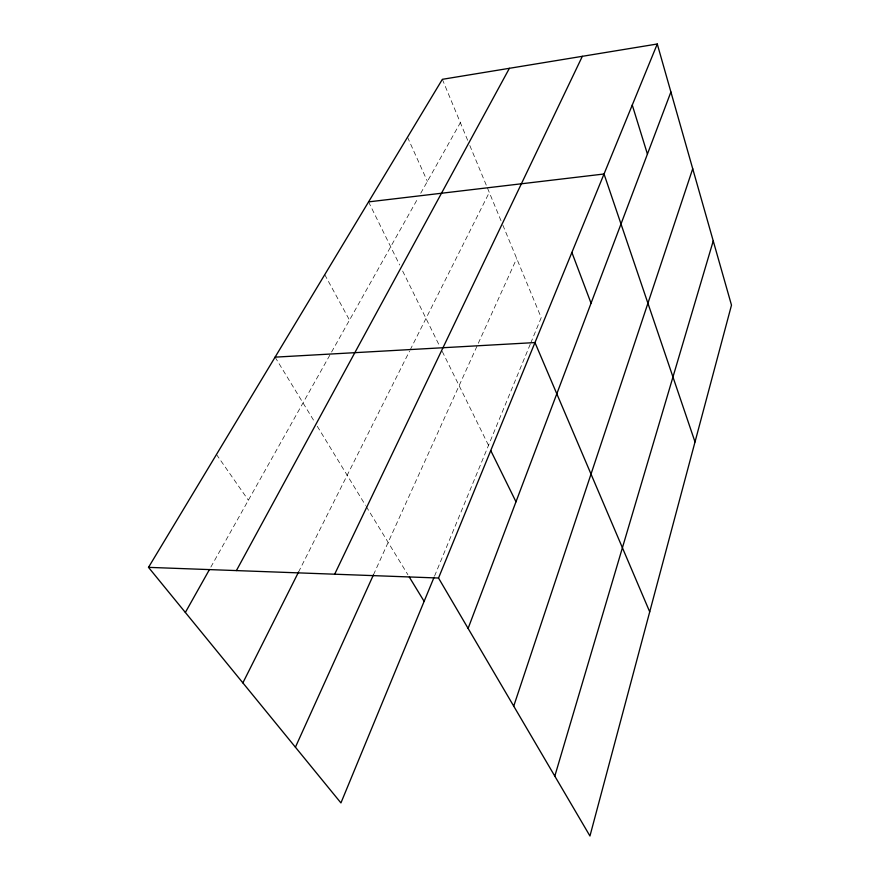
<?xml version="1.0" encoding="UTF-8"?>
<svg xmlns="http://www.w3.org/2000/svg" width="880" height="880" viewBox="0 0 880 880"><rect width="100%" height="100%" fill="white"/><g stroke="black" fill="none" stroke-linecap="round" stroke-linejoin="round"><path stroke-width="0.66" stroke-dasharray="4.4 3.3" d="M434.555 576.081L530.244 344.245M530.761 342.98L541.222 317.647L502.216 223.608M373.483 574.761L516.692 258.511M298.54 572.077L409.552 351.131M410.168 349.921L489.291 192.445M210.837 567.083L330.913 353.221M331.573 352.044L418.055 198.011M420.728 193.259L460.35 122.672M216.469 454.498L248.38 500.214M275.077 357.148L314.413 421.586M317.262 426.25L365.541 505.362M366.245 506.517L407.902 574.761M324.753 274.67L349.503 320.1M368.566 201.883L399.663 264.979M402.655 271.051L439.846 346.544M442.255 351.428L488.521 445.335M407.517 137.192L427.405 181.368M442.365 79.321L467.72 140.437M469.821 145.508L501.699 222.365"/><path stroke-width="1.32" d="M554.807 776.127L713.24 240.933M513.722 706.134L692.725 168.74M468.105 628.43L670.912 91.971M657.272 44L731.489 305.151L589.952 836L438.526 578.028L657.272 44L442.365 79.321L148.511 567.358L340.934 802.923L434.038 577.346M295.416 747.197L373.483 574.761M334.675 574.211L582.351 56.309M242.869 682.869L298.54 572.077M236.401 570.592L509.399 68.299M185.35 612.469L209.495 569.481M368.566 201.883L604.032 173.998L695.013 441.936M275.077 357.148L534.974 342.573L649.715 611.831M148.511 567.358L438.526 578.028M409.31 577.071L424.127 601.348M490.743 450.549L515.988 501.776M571.89 252.461L591.052 303.215M632.269 105.05L647.427 154.088"/></g></svg>
